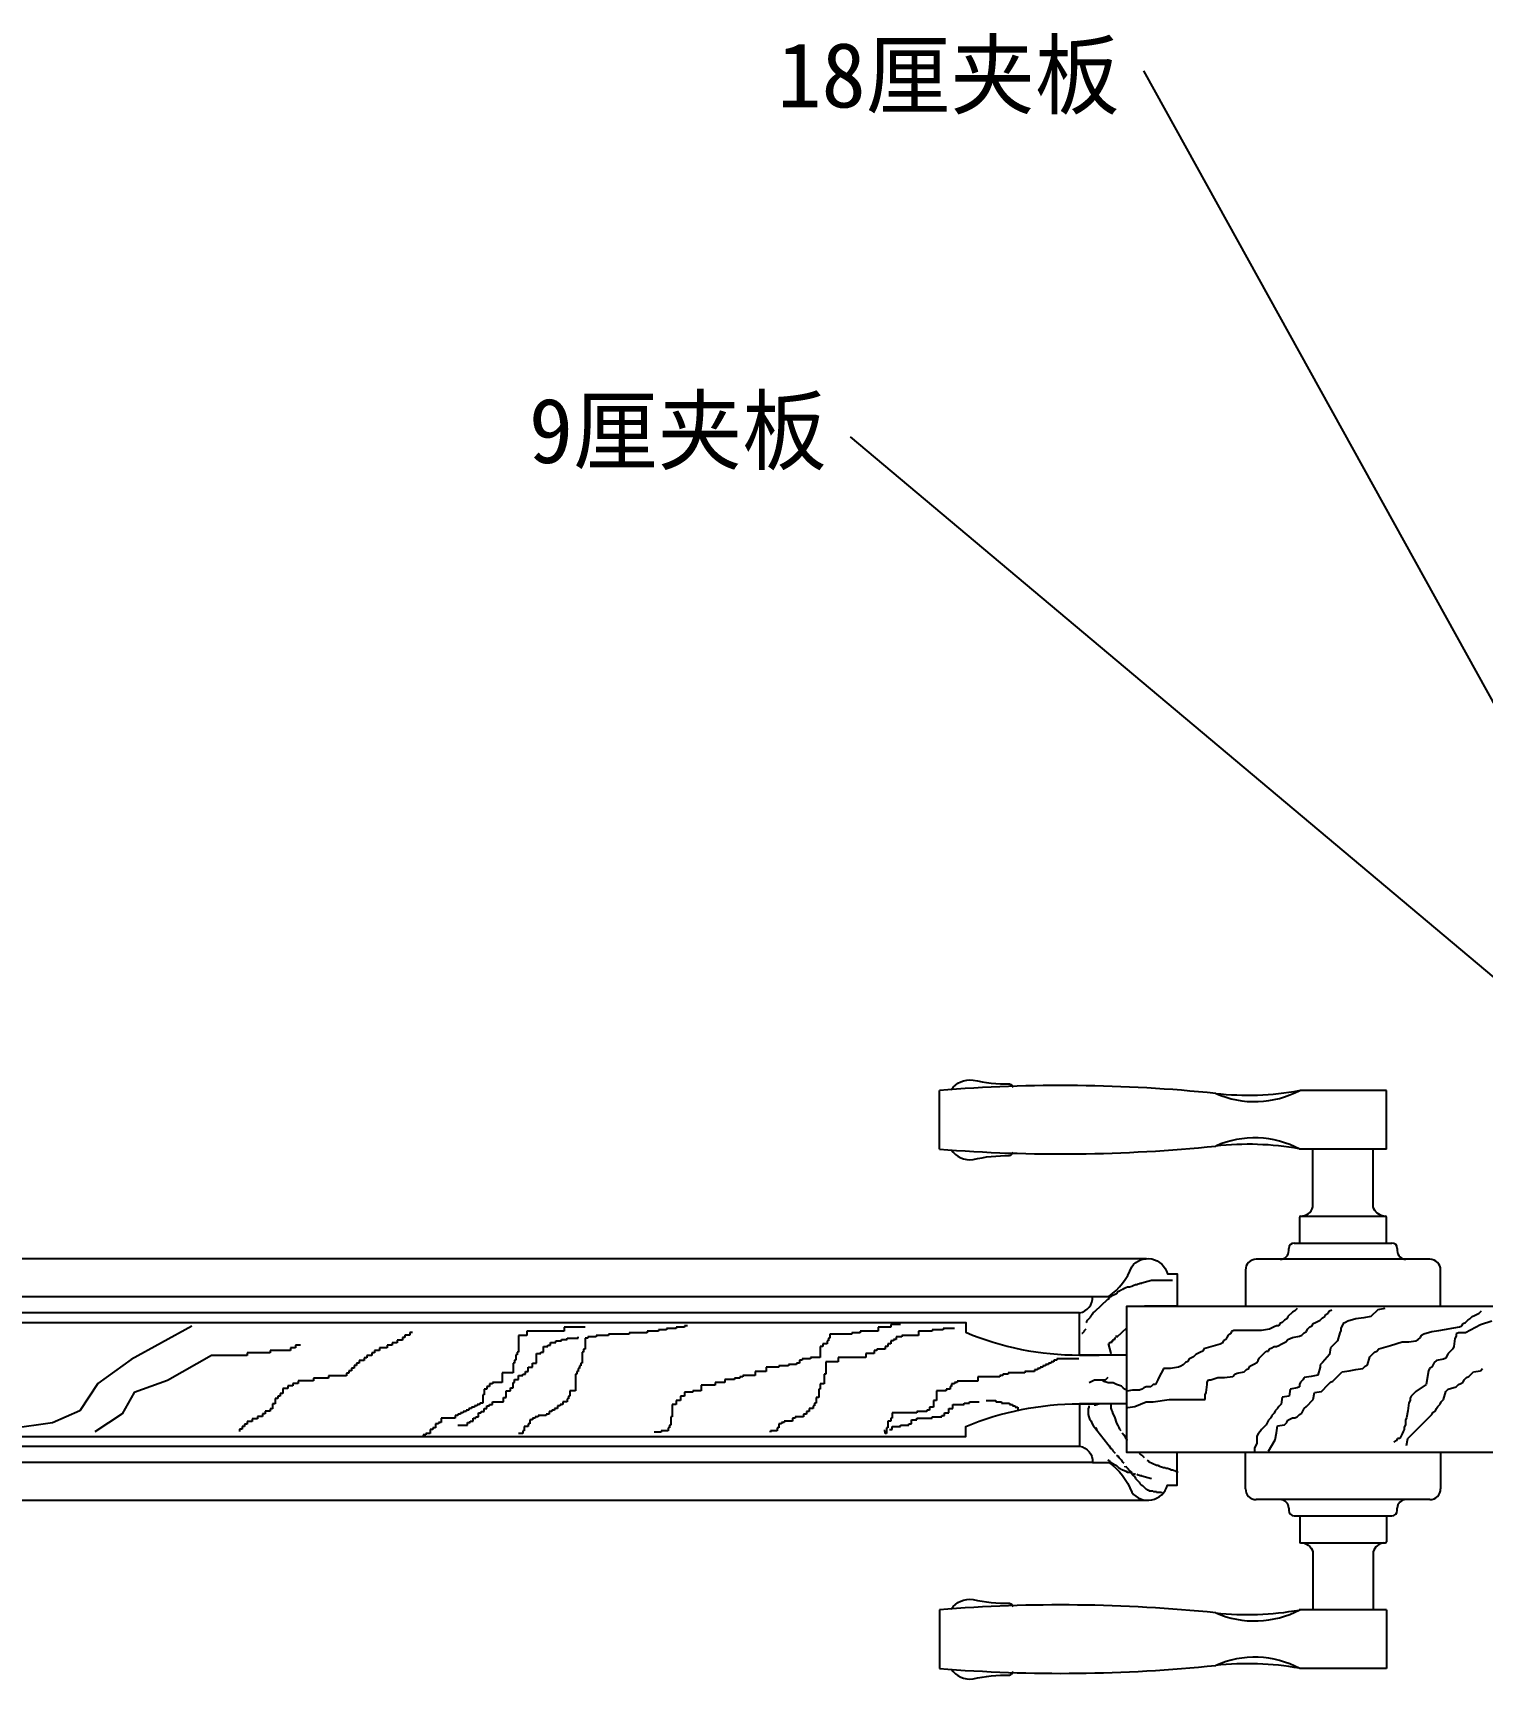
# Model space of a CAD drawing. Header units: metres. Extents: x 139 to 5307, y 329 to 6874.
# Drawn here: x 2483 to 3819, y 1360 to 2879 of the extents above; entities that cross this region are included whole.
import ezdxf

# ---------------------------------------------------------------- set-up
doc = ezdxf.new("R2010")
doc.units = ezdxf.units.M
for name, color, linetype in [('3', 3, 'Continuous'), ('4', 4, 'Continuous'), ('7', 7, 'Continuous'), ('BH', 3, 'Continuous'), ('TEXT', 3, 'Continuous')]:
    doc.layers.add(name, color=color, linetype=linetype)
doc.dimstyles.get("Standard").update_dxf_attribs({"dimtxt": 2.5, "dimasz": 2.5, "dimexe": 1.25, "dimexo": 0.625, "dimtad": 1, "dimcen": 2.5, "dimazin": 3, "dimtfac": 1, "dimtmove": 0, "dimatfit": 3})

msp = doc.modelspace()

# ---------------------------------------------------------------- linework, layer by layer
at = {"layer": '3'}
for p, q in [((3318.74, 1848.86), (3318.74, 1903.07)), ((3652.02, 1787.11), (3730.02, 1787.11)), ((3749.02, 1747.22), (3633.02, 1747.22)), ((3482.09, 1715.77), (3483.43, 1717.11)), ((3483.43, 1717.11), (3484.1, 1717.78)), ((3484.1, 1717.78), (3485.44, 1718.45)), ((3485.44, 1718.45), (3486.11, 1719.12)), ((3486.11, 1719.12), (3486.78, 1719.12)), ((3486.78, 1719.12), (3487.45, 1719.79)), ((3487.45, 1719.79), (3488.12, 1719.79)), ((3488.12, 1719.79), (3488.79, 1720.45)), ((3488.79, 1720.45), (3489.46, 1720.45)), ((3489.46, 1720.45), (3490.8, 1721.12)), ((3490.8, 1721.12), (3492.14, 1721.79)), ((3492.14, 1721.79), (3494.15, 1721.79)), ((3494.15, 1721.79), (3496.16, 1722.46)), ((3496.16, 1722.46), (3497.5, 1723.13)), ((3497.5, 1723.13), (3499.51, 1723.8)), ((3499.51, 1723.8), (3500.85, 1723.8)), ((3500.85, 1723.8), (3502.19, 1724.47)), ((3502.19, 1724.47), (3514.24, 1727.82)), ((3503.53, 1725.14), (3505.53, 1725.14)), ((3514.24, 1727.82), (3533.66, 1727.82)), ((1635.98, 1712.86), (3467.48, 1712.86)), ((3462, 1699.04), (3474.06, 1710.42)), ((3474.06, 1710.42), (3475.4, 1711.09)), ((3475.4, 1711.09), (3476.07, 1712.42)), ((3476.07, 1712.42), (3477.41, 1713.09)), ((3477.41, 1713.09), (3478.07, 1713.76)), ((3478.07, 1713.76), (3480.75, 1715.1)), ((3480.75, 1715.1), (3482.09, 1715.77)), ((3447.98, 1697.87), (1647.98, 1697.87)), ((3453.96, 1689), (3454.63, 1689.67)), ((3454.63, 1689.67), (3455.3, 1691.01)), ((3455.3, 1691.01), (3455.97, 1691.68)), ((3455.97, 1691.68), (3456.64, 1692.35)), ((3456.64, 1692.35), (3457.98, 1693.68)), ((3457.98, 1693.68), (3458.65, 1695.02)), ((3458.65, 1695.02), (3459.32, 1695.69)), ((3459.32, 1695.69), (3459.99, 1697.03)), ((3459.99, 1697.03), (3460.66, 1697.7)), ((3460.66, 1697.7), (3462, 1699.04)), ((3449.95, 1678.91), (3450.62, 1678.91)), ((3450.62, 1678.91), (3451.29, 1679.58)), ((3451.29, 1679.58), (3451.95, 1680.25)), ((3451.95, 1680.25), (3452.62, 1680.92)), ((3452.62, 1681.59), (3453.29, 1682.26)), ((3452.62, 1680.92), (3452.62, 1681.59)), ((3453.29, 1682.26), (3453.96, 1682.93)), ((3476.07, 1669.54), (3476.07, 1670.88)), ((3476.07, 1670.88), (3478.07, 1670.88)), ((3478.07, 1670.88), (3478.07, 1672.22)), ((3478.07, 1672.22), (3479.41, 1672.22)), ((3479.41, 1672.22), (3479.41, 1673.56)), ((3479.41, 1673.56), (3480.75, 1673.56)), ((3480.75, 1673.56), (3480.75, 1674.9)), ((3491.56, 1683.91), (3482.09, 1674.9)), ((3482.09, 1674.9), (3482.09, 1676.9)), ((3477.16, 1660.22), (3474.73, 1669.54)), ((3474.73, 1669.54), (3476.07, 1669.54)), ((3476.73, 1660.22), (3477.59, 1660.22)), ((3456.9, 1633.56), (3461.9, 1636.05)), ((3461.9, 1636.05), (3471.9, 1636.05)), ((3474.24, 1633.22), (3469.53, 1634.79)), ((3471.9, 1636.05), (3474.4, 1638.55)), ((3478.95, 1633.22), (3474.24, 1633.22)), ((3482.08, 1631.65), (3478.95, 1633.22)), ((3486.79, 1630.08), (3482.08, 1631.65)), ((3488.36, 1628.52), (3486.79, 1630.08)), ((3489.92, 1626.95), (3488.36, 1628.52)), ((3491.49, 1626.95), (3489.92, 1626.95)), ((3456.64, 1610.65), (3455.97, 1609.31)), ((3456.64, 1611.99), (3456.64, 1610.65)), ((3464.7, 1612.99), (3462.12, 1612.99)), ((3462.12, 1612.99), (3462.12, 1612.13)), ((3466.42, 1613.85), (3464.7, 1613.85)), ((3464.7, 1613.85), (3464.7, 1612.99)), ((3476.74, 1613.32), (3476.74, 1609.98)), ((3476.74, 1609.98), (3477.41, 1607.97)), ((3455.97, 1609.31), (3455.97, 1603.95)), ((3455.97, 1603.95), (3456.64, 1601.95)), ((3456.64, 1601.95), (3457.31, 1599.94)), ((3457.31, 1599.94), (3458.65, 1597.93)), ((3458.65, 1597.93), (3459.32, 1595.92)), ((3459.32, 1595.92), (3460.66, 1593.92)), ((3477.41, 1607.97), (3478.07, 1606.63)), ((3478.07, 1606.63), (3478.74, 1604.62)), ((3478.74, 1604.62), (3480.08, 1601.95)), ((3480.08, 1601.95), (3480.75, 1599.94)), ((3480.75, 1599.94), (3481.42, 1597.93)), ((3481.42, 1597.93), (3482.09, 1595.92)), ((3482.09, 1595.92), (3483.43, 1593.92)), ((3460.66, 1593.92), (3474.06, 1576.52)), ((3462.67, 1591.91), (3464.01, 1589.9)), ((3483.43, 1593.92), (3484.1, 1591.91)), ((3484.1, 1591.91), (3484.77, 1590.57)), ((3484.77, 1590.57), (3486.11, 1589.23)), ((3487.45, 1587.22), (3488.79, 1585.22)), ((3488.79, 1585.22), (3490.13, 1583.21)), ((3490.13, 1583.21), (3491.47, 1580.53)), ((3491.47, 1580.53), (3491.56, 1580.4)), ((1647.98, 1574.85), (3447.98, 1574.85)), ((3474.06, 1576.52), (3475.4, 1575.18)), ((3475.4, 1575.18), (3476.74, 1572.5)), ((3476.74, 1572.5), (3478.07, 1571.83)), ((3478.07, 1571.83), (3478.74, 1570.49)), ((3478.74, 1570.49), (3479.41, 1569.82)), ((3479.41, 1569.82), (3480.75, 1568.48)), ((3482.09, 1566.48), (3483.43, 1565.81)), ((3483.43, 1565.81), (3484.1, 1564.47)), ((3484.1, 1564.47), (3485.44, 1563.13)), ((3502.86, 1568.48), (3504.19, 1567.15)), ((3504.19, 1567.15), (3506.2, 1565.81)), ((3506.2, 1565.81), (3507.54, 1564.47)), ((3459.98, 1559.86), (1635.98, 1559.86)), ((3474.06, 1562.31), (3475.4, 1561.64)), ((3475.4, 1561.64), (3476.07, 1560.3)), ((3476.07, 1560.3), (3477.41, 1559.63)), ((3477.41, 1559.63), (3478.07, 1558.96)), ((3478.07, 1558.96), (3480.75, 1557.62)), ((3480.75, 1557.62), (3482.09, 1556.95)), ((3482.09, 1556.95), (3483.43, 1555.61)), ((3483.43, 1555.61), (3484.1, 1554.94)), ((3484.1, 1554.94), (3485.44, 1554.27)), ((3485.44, 1563.13), (3486.78, 1561.79)), ((3485.44, 1554.27), (3486.11, 1553.61)), ((3486.11, 1553.61), (3486.78, 1553.61)), ((3486.78, 1561.79), (3487.45, 1560.45)), ((3486.78, 1553.61), (3487.45, 1552.94)), ((3487.45, 1560.45), (3488.79, 1559.11)), ((3487.45, 1552.94), (3488.12, 1552.94)), ((3488.12, 1552.94), (3488.79, 1552.27)), ((3488.79, 1552.27), (3489.46, 1552.27)), ((3489.46, 1552.27), (3490.8, 1551.6)), ((3489.62, 1556.31), (3489.62, 1555.45)), ((3490.8, 1556.44), (3491.47, 1555.1)), ((3490.8, 1551.6), (3492.14, 1550.93)), ((3491.47, 1555.1), (3492.81, 1553.76)), ((3492.14, 1550.93), (3494.15, 1550.93)), ((3492.81, 1553.76), (3493.48, 1553.09)), ((3493.48, 1553.09), (3494.82, 1551.75)), ((3494.15, 1550.93), (3496.16, 1550.26)), ((3494.82, 1551.75), (3495.49, 1551.08)), ((3495.49, 1551.08), (3496.16, 1549.08)), ((3497.5, 1549.59), (3499.51, 1548.92)), ((3510.22, 1561.79), (3511.56, 1561.12)), ((3511.56, 1561.12), (3512.23, 1560.45)), ((3512.23, 1560.45), (3514.91, 1559.11)), ((3514.91, 1559.11), (3516.25, 1558.45)), ((3516.25, 1558.45), (3517.59, 1557.78)), ((3517.59, 1557.78), (3518.93, 1557.11)), ((3518.93, 1557.11), (3520.27, 1557.11)), ((3520.27, 1557.11), (3521.61, 1556.44)), ((3521.61, 1556.44), (3522.28, 1556.44)), ((3522.28, 1556.44), (3522.95, 1555.77)), ((3522.95, 1555.77), (3524.29, 1555.77)), ((3524.29, 1555.77), (3524.96, 1555.1)), ((3524.96, 1555.1), (3526.97, 1555.1)), ((3526.97, 1555.1), (3527.64, 1554.43)), ((3527.64, 1554.43), (3529.65, 1554.43)), ((3529.65, 1554.43), (3530.31, 1553.76)), ((3530.31, 1553.76), (3531.65, 1553.76)), ((3531.65, 1553.76), (3532.32, 1553.09)), ((3532.32, 1553.09), (3534.33, 1553.09)), ((3534.33, 1553.09), (3535, 1552.42)), ((3535, 1552.42), (3535.67, 1552.42)), ((3535.67, 1552.42), (3536.34, 1551.75)), ((3536.34, 1551.75), (3537.01, 1551.75)), ((3537.01, 1551.75), (3537.68, 1551.08)), ((3537.68, 1551.08), (3539.02, 1551.08)), ((3496.16, 1549.08), (3497.5, 1547.74)), ((3497.5, 1547.74), (3498.84, 1546.4)), ((3498.84, 1546.4), (3499.51, 1545.06)), ((3499.51, 1545.06), (3500.85, 1543.72)), ((3500.85, 1548.92), (3502.19, 1548.25)), ((3500.85, 1543.72), (3501.52, 1543.05)), ((3501.52, 1543.05), (3502.19, 1542.38)), ((3502.19, 1548.25), (3514.24, 1544.91)), ((3502.19, 1542.38), (3502.86, 1541.71)), ((3502.86, 1541.71), (3503.53, 1540.38)), ((3503.53, 1547.58), (3505.53, 1547.58)), ((3503.53, 1540.38), (3504.86, 1539.04)), ((3504.86, 1539.04), (3506.2, 1538.37)), ((3506.2, 1538.37), (3507.54, 1537.03)), ((3507.54, 1537.03), (3508.21, 1536.36)), ((3508.21, 1536.36), (3509.55, 1535.02)), ((3509.55, 1535.02), (3510.22, 1535.02)), ((3510.22, 1535.02), (3510.22, 1534.35)), ((3510.22, 1534.35), (3511.56, 1534.35)), ((3511.56, 1534.35), (3512.23, 1533.68)), ((3512.23, 1533.68), (3515.58, 1533.68)), ((3515.58, 1533.68), (3516.25, 1533.01)), ((3516.25, 1533.01), (3518.93, 1533.01)), ((3518.93, 1533.01), (3518.93, 1532.34)), ((3518.93, 1532.34), (3523.62, 1532.34)), ((3523.62, 1532.34), (3524.29, 1531.68)), ((3749.02, 1525.5), (3633.02, 1525.5)), ((3652.02, 1485.61), (3730.02, 1485.61)), ((3318.74, 1423.86), (3318.74, 1369.65))]:
    msp.add_line(p, q, dxfattribs=at)
for points in [[(3329.64, 1903.61, -0.29), (3349.73, 1912.61, 0.06), (3383.45, 1909.07, -0.21), (3386.85, 1905.96)], [(3329.64, 1848.32, 0.29), (3349.73, 1839.32, -0.06), (3383.45, 1842.86, 0.21), (3386.85, 1845.97)], [(3329.64, 1424.4, -0.29), (3349.73, 1433.4, 0.06), (3383.45, 1429.86, -0.21), (3386.85, 1426.75)], [(3329.64, 1369.11, 0.29), (3349.73, 1360.11, -0.06), (3383.45, 1363.65, 0.21), (3386.85, 1366.76)]]:
    msp.add_lwpolyline(points, format="xyb", dxfattribs=at)
for centre, radius, start, end in [((3609.4, 1981.21), 88.53, 246.18, 298.04), ((3609.4, 1770.72), 88.53, 61.96, 113.82), ((3473.89, 5098.46), 3254.18, 273.11, 273.12), ((3609.4, 1502), 88.53, 246.18, 298.04), ((3473.89, -1825.74), 3254.18, 86.88, 86.89), ((3609.4, 1291.51), 88.53, 61.96, 113.82)]:
    msp.add_arc(centre, radius, start, end, dxfattribs=at)
at = {"layer": '4'}
for points in [[(3491.56, 1658.86), (3465.98, 1658.86), (3465.98, 1658.86), (3447.98, 1658.86), (3465.98, 1658.86), (3447.98, 1658.86), (3447.98, 1697.87, 0.39), (3459.98, 1712.86), (3474.98, 1712.86, 0.15), (3496.12, 1740.4, -0.63), (3528.98, 1733.86), (3537.98, 1733.86), (3537.98, 1703.86), (3507.98, 1703.86)], [(3491.56, 1613.86), (3465.98, 1613.86), (3465.98, 1613.86), (3447.98, 1613.86), (3465.98, 1613.86), (3447.98, 1613.86), (3447.98, 1574.85, -0.39), (3459.98, 1559.86), (3474.98, 1559.86, -0.15), (3496.12, 1532.32, 0.63), (3528.98, 1538.86), (3537.98, 1538.86), (3537.98, 1568.86), (3507.98, 1568.86)]]:
    msp.add_lwpolyline(points, format="xyb", dxfattribs=at)
msp.add_lwpolyline([(3881.56, 1568.86), (3491.56, 1568.86), (3491.56, 1703.86), (3881.56, 1703.86)], close=True, dxfattribs=at)
at = {"layer": '7'}
for p, q in [((3318.74, 1848.86), (3318.74, 1903.07)), ((3731.02, 1903.07), (3651.02, 1903.07)), ((3731.02, 1848.86), (3731.02, 1903.07)), ((3731.02, 1848.86), (3651.02, 1848.86)), ((3651.02, 1762.22), (3651.02, 1786.11)), ((3731.02, 1762.22), (3731.02, 1786.11)), ((1586.27, 1747.94), (3509.68, 1747.94)), ((3633.02, 1747.22), (3611.02, 1747.22)), ((3641.02, 1755.22), (3641.02, 1757.22)), ((3741.02, 1757.22), (3741.02, 1755.22)), ((3771.02, 1747.22), (3749.02, 1747.22)), ((3601.02, 1737.22), (3601.02, 1703.86)), ((3781.02, 1703.86), (3781.02, 1737.22)), ((3648.72, 1701.72), (3646.6, 1699.6)), ((3678.47, 1699.6), (3680.59, 1700.66)), ((3601.02, 1535.5), (3601.02, 1568.86)), ((3781.02, 1568.86), (3781.02, 1535.5)), ((3509.68, 1524.79), (1586.27, 1524.79)), ((3633.02, 1525.5), (3611.02, 1525.5)), ((3771.02, 1525.5), (3749.02, 1525.5)), ((3641.02, 1517.5), (3641.02, 1515.5)), ((3651.02, 1510.5), (3651.02, 1486.61)), ((3731.02, 1510.5), (3731.02, 1486.61)), ((3741.02, 1515.5), (3741.02, 1517.5)), ((3318.74, 1423.86), (3318.74, 1369.65)), ((3731.02, 1423.86), (3651.02, 1423.86)), ((3731.02, 1423.86), (3731.02, 1369.65)), ((3731.02, 1369.65), (3651.02, 1369.65))]:
    msp.add_line(p, q, dxfattribs=at)
for points in [[(3651.71, 1787.06, 0.35), (3663.16, 1795.5), (3663.16, 1848.88)], [(3728.79, 1787.11, -0.31), (3718.87, 1795.5), (3718.87, 1848.88)], [(1647.98, 1658.86, 0.1), (1752.98, 1679.86), (1752.98, 1688.86), (3342.98, 1688.86), (3342.98, 1679.86, 0.1), (3447.98, 1658.86)], [(1647.98, 1613.86, -0.1), (1752.98, 1592.86), (1752.98, 1583.86), (3342.98, 1583.86), (3342.98, 1592.86, -0.1), (3447.98, 1613.86)], [(3651.71, 1485.66, -0.35), (3663.16, 1477.22), (3663.16, 1423.84)], [(3728.79, 1485.61, 0.31), (3718.87, 1477.22), (3718.87, 1423.84)]]:
    msp.add_lwpolyline(points, format="xyb", dxfattribs=at)
for centre, radius, start, end in [((3430.7, 504.68), 1402.85, 84.15, 94.58), ((3603.04, 2168.34), 269.73, 263.74, 280.16), ((3603.04, 1583.59), 269.73, 79.84, 96.26), ((3430.7, 3247.25), 1402.85, 265.42, 275.85), ((3652.02, 1786.11), 1, 90, 180), ((3730.02, 1786.11), 1, 0, 90), ((3646.02, 1757.22), 5, 90, 180), ((3736.02, 1757.22), 5, 0, 90), ((3611.02, 1737.22), 10, 90, 180), ((3633.02, 1755.22), 8, 270, 0), ((3749.02, 1755.22), 8, 180, 270), ((3771.02, 1737.22), 10, 0, 90), ((3611.02, 1535.5), 10, 180, 270), ((3771.02, 1535.5), 10, 270, 0), ((3633.02, 1517.5), 8, 360, 90), ((3749.02, 1517.5), 8, 90, 180), ((3646.02, 1515.5), 5, 180, 270), ((3736.02, 1515.5), 5, 270, 0), ((3652.02, 1486.61), 1, 180, 270), ((3730.02, 1486.61), 1, 270, 360), ((3430.7, 25.47), 1402.85, 84.15, 94.58), ((3603.04, 1689.13), 269.73, 263.74, 280.16), ((3430.7, 2768.04), 1402.85, 265.42, 275.85), ((3603.04, 1104.38), 269.73, 79.84, 96.26)]:
    msp.add_arc(centre, radius, start, end, dxfattribs=at)
at = {"layer": 'BH'}
for p, q in [((3646.02, 1762.22), (3736.02, 1762.22)), ((3729.47, 1701.72), (3723.09, 1700.66)), ((3086.3, 1685.88), (3083.75, 1685.88)), ((3083.75, 1685.88), (3083.75, 1684.6)), ((3282.76, 1687.15), (3273.83, 1687.15)), ((3273.83, 1687.15), (3273.83, 1684.6)), ((3632.78, 1687.93), (3631.72, 1685.81)), ((3634.91, 1688.99), (3632.78, 1687.93)), ((3637.03, 1691.11), (3634.91, 1688.99)), ((3639.16, 1692.17), (3637.03, 1691.11)), ((3640.22, 1694.3), (3639.16, 1692.17)), ((3644.47, 1698.54), (3640.22, 1694.3)), ((3646.6, 1699.6), (3644.47, 1698.54)), ((3662.53, 1685.81), (3663.59, 1687.93)), ((3663.59, 1687.93), (3665.72, 1688.99)), ((3665.72, 1688.99), (3669.97, 1691.11)), ((3669.97, 1691.11), (3672.09, 1693.23)), ((3672.09, 1693.23), (3674.22, 1694.3)), ((3674.22, 1694.3), (3675.28, 1696.42)), ((3675.28, 1696.42), (3677.41, 1697.48)), ((3677.41, 1697.48), (3678.47, 1699.6)), ((3691.22, 1687.93), (3690.16, 1685.81)), ((3693.34, 1688.99), (3691.22, 1687.93)), ((3695.47, 1690.05), (3693.34, 1688.99)), ((3702.9, 1692.17), (3695.47, 1690.05)), ((3710.34, 1693.23), (3702.9, 1692.17)), ((3716.72, 1694.3), (3710.34, 1693.23)), ((3723.09, 1700.66), (3716.72, 1694.3)), ((3800.65, 1685.81), (3801.71, 1687.93)), ((3801.71, 1687.93), (3803.84, 1688.99)), ((3803.84, 1688.99), (3805.96, 1691.11)), ((3817.65, 1686.87), (3803.84, 1679.44)), ((3805.96, 1691.11), (3808.09, 1692.17)), ((3808.09, 1692.17), (3810.21, 1694.3)), ((3810.21, 1694.3), (3812.33, 1695.36)), ((3812.33, 1695.36), (3816.58, 1697.48)), ((3816.58, 1697.48), (3818.71, 1699.6)), ((3828.27, 1690.05), (3817.65, 1686.87)), ((2823.42, 1672.55), (2818.73, 1672.55)), ((2818.73, 1672.55), (2818.73, 1670.21)), ((2825.77, 1674.9), (2823.42, 1674.9)), ((2823.42, 1674.9), (2823.42, 1672.55)), ((2830.46, 1677.24), (2825.77, 1677.24)), ((2825.77, 1677.24), (2825.77, 1674.9)), ((2832.81, 1679.58), (2830.46, 1679.58)), ((2830.46, 1679.58), (2830.46, 1677.24)), ((2930.67, 1676.95), (2930.67, 1661.66)), ((2938.32, 1676.95), (2930.67, 1676.95)), ((2972.77, 1680.78), (2938.32, 1680.78)), ((2938.32, 1680.78), (2938.32, 1676.95)), ((2965.11, 1670.58), (2965.11, 1671.86)), ((2965.11, 1671.86), (2970.21, 1671.86)), ((2970.21, 1671.86), (2970.21, 1673.13)), ((2970.21, 1673.13), (2975.32, 1673.13)), ((2991.9, 1684.6), (2972.77, 1684.6)), ((2972.77, 1684.6), (2972.77, 1680.78)), ((2975.32, 1673.13), (2975.32, 1674.41)), ((2975.32, 1674.41), (2985.52, 1674.41)), ((2985.52, 1674.41), (2985.52, 1675.68)), ((2994.45, 1674.41), (2991.9, 1674.41)), ((2991.9, 1674.41), (2991.9, 1664.21)), ((3002.11, 1675.68), (2994.45, 1675.68)), ((2994.45, 1675.68), (2994.45, 1674.41)), ((3013.59, 1676.95), (3002.11, 1676.95)), ((3002.11, 1676.95), (3002.11, 1675.68)), ((3032.72, 1678.23), (3013.59, 1678.23)), ((3013.59, 1678.23), (3013.59, 1676.95)), ((3049.31, 1679.5), (3032.72, 1679.5)), ((3032.72, 1679.5), (3032.72, 1678.23)), ((3059.51, 1680.78), (3049.31, 1680.78)), ((3049.31, 1680.78), (3049.31, 1679.5)), ((3067.17, 1682.05), (3059.51, 1682.05)), ((3059.51, 1682.05), (3059.51, 1680.78)), ((3076.1, 1683.33), (3067.17, 1683.33)), ((3067.17, 1683.33), (3067.17, 1682.05)), ((3083.75, 1684.6), (3076.1, 1684.6)), ((3076.1, 1684.6), (3076.1, 1683.33)), ((3216.42, 1671.86), (3215.15, 1671.86)), ((3215.15, 1671.86), (3215.15, 1669.31)), ((3217.7, 1674.41), (3216.42, 1674.41)), ((3216.42, 1674.41), (3216.42, 1671.86)), ((3238.11, 1678.23), (3217.7, 1678.23)), ((3217.7, 1678.23), (3217.7, 1674.41)), ((3245.77, 1679.5), (3238.11, 1679.5)), ((3238.11, 1679.5), (3238.11, 1678.23)), ((3262.35, 1680.78), (3245.77, 1680.78)), ((3245.77, 1680.78), (3245.77, 1679.5)), ((3273.83, 1684.6), (3262.35, 1684.6)), ((3262.35, 1684.6), (3262.35, 1680.78)), ((3276.38, 1671.86), (3273.83, 1671.86)), ((3273.83, 1671.86), (3273.83, 1669.31)), ((3278.93, 1673.13), (3276.38, 1673.13)), ((3276.38, 1673.13), (3276.38, 1671.86)), ((3284.04, 1675.68), (3278.93, 1675.68)), ((3278.93, 1675.68), (3278.93, 1673.13)), ((3299.35, 1676.95), (3284.04, 1676.95)), ((3284.04, 1676.95), (3284.04, 1675.68)), ((3312.1, 1680.78), (3299.35, 1680.78)), ((3299.35, 1680.78), (3299.35, 1676.95)), ((3322.31, 1682.05), (3312.1, 1682.05)), ((3312.1, 1682.05), (3312.1, 1680.78)), ((3332.51, 1683.33), (3322.31, 1683.33)), ((3322.31, 1683.33), (3322.31, 1682.05)), ((3580.73, 1672.01), (3579.66, 1669.89)), ((3582.85, 1673.07), (3580.73, 1672.01)), ((3583.91, 1675.19), (3582.85, 1673.07)), ((3584.97, 1677.32), (3583.91, 1675.19)), ((3587.1, 1678.38), (3584.97, 1677.32)), ((3588.16, 1680.5), (3587.1, 1678.38)), ((3590.29, 1681.56), (3588.16, 1680.5)), ((3615.79, 1681.56), (3590.29, 1681.56)), ((3623.22, 1682.62), (3615.79, 1681.56)), ((3627.47, 1684.74), (3623.22, 1682.62)), ((3629.6, 1685.81), (3627.47, 1684.74)), ((3631.72, 1685.81), (3629.6, 1685.81)), ((3633.85, 1668.82), (3638.1, 1670.95)), ((3638.1, 1670.95), (3640.22, 1673.07)), ((3640.22, 1673.07), (3642.35, 1674.13)), ((3642.35, 1674.13), (3644.47, 1675.19)), ((3644.47, 1675.19), (3650.85, 1676.25)), ((3650.85, 1676.25), (3652.97, 1677.32)), ((3652.97, 1677.32), (3655.1, 1679.44)), ((3655.1, 1679.44), (3657.22, 1680.5)), ((3657.22, 1680.5), (3658.28, 1682.62)), ((3658.28, 1682.62), (3660.41, 1684.74)), ((3660.41, 1684.74), (3662.53, 1685.81)), ((3685.91, 1672.01), (3679.53, 1665.64)), ((3688.03, 1679.44), (3685.91, 1672.01)), ((3689.09, 1681.56), (3688.03, 1679.44)), ((3690.16, 1685.81), (3689.09, 1683.68)), ((3689.09, 1683.68), (3689.09, 1681.56)), ((3734.78, 1667.76), (3745.4, 1670.95)), ((3745.4, 1670.95), (3751.78, 1670.95)), ((3751.78, 1670.95), (3758.15, 1672.01)), ((3758.15, 1672.01), (3760.28, 1673.07)), ((3760.28, 1673.07), (3762.4, 1675.19)), ((3762.4, 1675.19), (3763.46, 1677.32)), ((3763.46, 1677.32), (3765.59, 1678.38)), ((3765.59, 1678.38), (3773.03, 1680.5)), ((3773.03, 1680.5), (3779.4, 1681.56)), ((3779.4, 1681.56), (3798.52, 1684.74)), ((3794.27, 1674.13), (3793.21, 1666.7)), ((3795.34, 1676.25), (3794.27, 1674.13)), ((3797.46, 1679.44), (3795.34, 1678.38)), ((3795.34, 1678.38), (3795.34, 1676.25)), ((3803.84, 1679.44), (3797.46, 1679.44)), ((3798.52, 1684.74), (3800.65, 1685.81)), ((2680.32, 1658.49), (2647.47, 1658.49)), ((2701.43, 1660.84), (2680.32, 1660.84)), ((2680.32, 1660.84), (2680.32, 1658.49)), ((2720.2, 1663.18), (2701.43, 1663.18)), ((2701.43, 1663.18), (2701.43, 1660.84)), ((2724.89, 1665.52), (2720.2, 1665.52)), ((2720.2, 1665.52), (2720.2, 1663.18)), ((2729.58, 1667.87), (2724.89, 1667.87)), ((2724.89, 1667.87), (2724.89, 1665.52)), ((2790.58, 1656.15), (2788.23, 1656.15)), ((2788.23, 1656.15), (2788.23, 1653.81)), ((2795.27, 1658.49), (2790.58, 1658.49)), ((2790.58, 1658.49), (2790.58, 1656.15)), ((2797.62, 1660.84), (2795.27, 1660.84)), ((2795.27, 1660.84), (2795.27, 1658.49)), ((2802.31, 1663.18), (2797.62, 1663.18)), ((2797.62, 1663.18), (2797.62, 1660.84)), ((2809.35, 1665.52), (2802.31, 1665.52)), ((2802.31, 1665.52), (2802.31, 1663.18)), ((2814.04, 1667.87), (2809.35, 1667.87)), ((2809.35, 1667.87), (2809.35, 1665.52)), ((2818.73, 1670.21), (2814.04, 1670.21)), ((2814.04, 1670.21), (2814.04, 1667.87)), ((2929.39, 1659.11), (2928.12, 1659.11)), ((2928.12, 1659.11), (2928.12, 1654.02)), ((2930.67, 1661.66), (2929.39, 1661.66)), ((2929.39, 1661.66), (2929.39, 1659.11)), ((2947.25, 1651.47), (2947.25, 1660.39)), ((2947.25, 1660.39), (2951.08, 1660.39)), ((2951.08, 1660.39), (2951.08, 1661.66)), ((2951.08, 1661.66), (2953.63, 1661.66)), ((2953.63, 1661.66), (2953.63, 1666.76)), ((2953.63, 1666.76), (2957.46, 1666.76)), ((2957.46, 1666.76), (2957.46, 1668.03)), ((2957.46, 1668.03), (2960.01, 1668.03)), ((2960.01, 1668.03), (2960.01, 1670.58)), ((2960.01, 1670.58), (2965.11, 1670.58)), ((2990.63, 1661.66), (2989.35, 1661.66)), ((2989.35, 1661.66), (2989.35, 1651.47)), ((2991.9, 1664.21), (2990.63, 1664.21)), ((2990.63, 1664.21), (2990.63, 1661.66)), ((3208.77, 1656.57), (3199.84, 1656.57)), ((3199.84, 1656.57), (3199.84, 1655.29)), ((3211.32, 1666.76), (3208.77, 1666.76)), ((3208.77, 1666.76), (3208.77, 1656.57)), ((3215.15, 1669.31), (3211.32, 1669.31)), ((3211.32, 1669.31), (3211.32, 1666.76)), ((3250.87, 1656.57), (3225.35, 1656.57)), ((3225.35, 1656.57), (3225.35, 1652.74)), ((3258.52, 1660.39), (3250.87, 1660.39)), ((3250.87, 1660.39), (3250.87, 1656.57)), ((3261.07, 1662.94), (3258.52, 1662.94)), ((3258.52, 1662.94), (3258.52, 1660.39)), ((3268.73, 1664.21), (3261.07, 1664.21)), ((3261.07, 1664.21), (3261.07, 1662.94)), ((3271.28, 1666.76), (3268.73, 1666.76)), ((3268.73, 1666.76), (3268.73, 1664.21)), ((3273.83, 1669.31), (3271.28, 1669.31)), ((3271.28, 1669.31), (3271.28, 1666.76)), ((3553.1, 1657.15), (3548.85, 1655.03)), ((3555.23, 1659.27), (3553.1, 1657.15)), ((3559.48, 1661.4), (3555.23, 1659.27)), ((3561.6, 1662.46), (3559.48, 1661.4)), ((3562.66, 1664.58), (3561.6, 1662.46)), ((3577.54, 1668.82), (3562.66, 1664.58)), ((3579.66, 1669.89), (3577.54, 1668.82)), ((3612.6, 1653.97), (3613.66, 1656.09)), ((3613.66, 1656.09), (3615.79, 1658.21)), ((3615.79, 1658.21), (3620.04, 1662.46)), ((3620.04, 1662.46), (3622.16, 1662.46)), ((3622.16, 1662.46), (3623.22, 1664.58)), ((3623.22, 1664.58), (3625.35, 1665.64)), ((3625.35, 1665.64), (3627.47, 1666.7)), ((3627.47, 1666.7), (3629.6, 1666.7)), ((3629.6, 1666.7), (3631.72, 1667.76)), ((3631.72, 1667.76), (3633.85, 1668.82)), ((3678.47, 1659.27), (3672.09, 1651.84)), ((3679.53, 1665.64), (3678.47, 1659.27)), ((3713.53, 1649.72), (3715.65, 1657.15)), ((3715.65, 1657.15), (3717.78, 1659.27)), ((3717.78, 1659.27), (3719.9, 1661.4)), ((3719.9, 1661.4), (3722.03, 1662.46)), ((3722.03, 1662.46), (3724.15, 1664.58)), ((3724.15, 1664.58), (3734.78, 1667.76)), ((3785.77, 1656.09), (3783.65, 1655.03)), ((3786.84, 1658.21), (3785.77, 1656.09)), ((3787.9, 1660.33), (3786.84, 1658.21)), ((3790.02, 1662.46), (3787.9, 1660.33)), ((3792.15, 1664.58), (3790.02, 1662.46)), ((3793.21, 1666.7), (3792.15, 1664.58)), ((2774.16, 1642.09), (2771.81, 1642.09)), ((2771.81, 1642.09), (2771.81, 1639.75)), ((2776.5, 1644.43), (2774.16, 1644.43)), ((2774.16, 1644.43), (2774.16, 1642.09)), ((2778.85, 1646.78), (2776.5, 1646.78)), ((2776.5, 1646.78), (2776.5, 1644.43)), ((2781.2, 1649.12), (2778.85, 1649.12)), ((2778.85, 1649.12), (2778.85, 1646.78)), ((2783.54, 1651.46), (2781.2, 1651.46)), ((2781.2, 1651.46), (2781.2, 1649.12)), ((2788.23, 1653.81), (2783.54, 1653.81)), ((2783.54, 1653.81), (2783.54, 1651.46)), ((2925.56, 1642.55), (2915.36, 1642.55)), ((2915.36, 1642.55), (2915.36, 1633.63)), ((2926.84, 1651.47), (2925.56, 1651.47)), ((2925.56, 1651.47), (2925.56, 1642.55)), ((2928.12, 1654.02), (2926.84, 1654.02)), ((2926.84, 1654.02), (2926.84, 1651.47)), ((2934.49, 1640), (2934.49, 1641.27)), ((2934.49, 1641.27), (2937.05, 1641.27)), ((2937.05, 1641.27), (2937.05, 1643.82)), ((2937.05, 1643.82), (2939.6, 1643.82)), ((2939.6, 1643.82), (2939.6, 1647.65)), ((2939.6, 1647.65), (2943.42, 1647.65)), ((2943.42, 1647.65), (2943.42, 1651.47)), ((2943.42, 1651.47), (2947.25, 1651.47)), ((2984.25, 1641.27), (2982.97, 1641.27)), ((2982.97, 1641.27), (2982.97, 1625.98)), ((2985.52, 1643.82), (2984.25, 1643.82)), ((2984.25, 1643.82), (2984.25, 1641.27)), ((2986.8, 1646.37), (2985.52, 1646.37)), ((2985.52, 1646.37), (2985.52, 1643.82)), ((2988.07, 1648.92), (2986.8, 1648.92)), ((2986.8, 1648.92), (2986.8, 1646.37)), ((2989.35, 1651.47), (2988.07, 1651.47)), ((2988.07, 1651.47), (2988.07, 1648.92)), ((3159.02, 1643.82), (3148.81, 1643.82)), ((3148.81, 1643.82), (3148.81, 1640)), ((3170.5, 1647.65), (3159.02, 1647.65)), ((3159.02, 1647.65), (3159.02, 1643.82)), ((3179.43, 1648.92), (3170.5, 1648.92)), ((3170.5, 1648.92), (3170.5, 1647.65)), ((3187.08, 1650.19), (3179.43, 1650.19)), ((3179.43, 1650.19), (3179.43, 1648.92)), ((3189.64, 1651.47), (3187.08, 1651.47)), ((3187.08, 1651.47), (3187.08, 1650.19)), ((3192.19, 1654.02), (3189.64, 1654.02)), ((3189.64, 1654.02), (3189.64, 1651.47)), ((3199.84, 1655.29), (3192.19, 1655.29)), ((3192.19, 1655.29), (3192.19, 1654.02)), ((3213.87, 1641.27), (3212.6, 1641.27)), ((3212.6, 1641.27), (3212.6, 1632.35)), ((3225.35, 1652.74), (3213.87, 1652.74)), ((3213.87, 1652.74), (3213.87, 1641.27)), ((3382.27, 1641.27), (3377.16, 1641.27)), ((3377.16, 1641.27), (3377.16, 1640)), ((3397.58, 1642.55), (3382.27, 1642.55)), ((3382.27, 1642.55), (3382.27, 1641.27)), ((3406.51, 1643.82), (3397.58, 1643.82)), ((3397.58, 1643.82), (3397.58, 1642.55)), ((3406.51, 1645.1), (3406.51, 1643.82)), ((3409.06, 1645.1), (3406.51, 1645.1)), ((3411.61, 1646.37), (3409.06, 1646.37)), ((3409.06, 1646.37), (3409.06, 1645.1)), ((3414.16, 1647.65), (3411.61, 1647.65)), ((3411.61, 1647.65), (3411.61, 1646.37)), ((3416.71, 1648.92), (3414.16, 1648.92)), ((3414.16, 1648.92), (3414.16, 1647.65)), ((3419.26, 1650.19), (3416.71, 1650.19)), ((3416.71, 1650.19), (3416.71, 1648.92)), ((3421.81, 1651.47), (3419.26, 1651.47)), ((3419.26, 1651.47), (3419.26, 1650.19)), ((3424.36, 1652.74), (3421.81, 1652.74)), ((3421.81, 1652.74), (3421.81, 1651.47)), ((3426.92, 1654.02), (3424.36, 1654.02)), ((3424.36, 1654.02), (3424.36, 1652.74)), ((3447.33, 1655.29), (3426.92, 1655.29)), ((3426.92, 1655.29), (3426.92, 1654.02)), ((3523.35, 1642.29), (3521.23, 1638.05)), ((3524.42, 1644.42), (3523.35, 1642.29)), ((3525.48, 1646.54), (3524.42, 1644.42)), ((3531.85, 1646.54), (3525.48, 1646.54)), ((3539.29, 1647.6), (3531.85, 1646.54)), ((3541.42, 1648.66), (3539.29, 1647.6)), ((3543.54, 1649.72), (3541.42, 1648.66)), ((3545.67, 1651.84), (3543.54, 1649.72)), ((3547.79, 1652.91), (3545.67, 1651.84)), ((3548.85, 1655.03), (3547.79, 1652.91)), ((3589.22, 1639.11), (3591.35, 1641.23)), ((3591.35, 1641.23), (3593.47, 1642.29)), ((3593.47, 1642.29), (3599.85, 1643.35)), ((3599.85, 1643.35), (3601.97, 1645.48)), ((3601.97, 1645.48), (3604.1, 1646.54)), ((3604.1, 1646.54), (3605.16, 1648.66)), ((3605.16, 1648.66), (3609.41, 1650.78)), ((3609.41, 1650.78), (3611.54, 1651.84)), ((3611.54, 1651.84), (3612.6, 1653.97)), ((3669.97, 1647.6), (3667.84, 1640.17)), ((3672.09, 1651.84), (3669.97, 1649.72)), ((3669.97, 1649.72), (3669.97, 1647.6)), ((3683.78, 1636.99), (3690.16, 1643.35)), ((3690.16, 1643.35), (3696.53, 1644.42)), ((3696.53, 1644.42), (3702.9, 1645.48)), ((3702.9, 1645.48), (3709.28, 1646.54)), ((3709.28, 1646.54), (3711.4, 1648.66)), ((3711.4, 1648.66), (3713.53, 1649.72)), ((3769.84, 1644.42), (3767.71, 1631.68)), ((3770.9, 1646.54), (3769.84, 1644.42)), ((3773.03, 1647.6), (3770.9, 1646.54)), ((3775.15, 1651.84), (3773.03, 1647.6)), ((3777.27, 1653.97), (3775.15, 1651.84)), ((3783.65, 1655.03), (3777.27, 1653.97)), ((3807.02, 1639.11), (3809.15, 1641.23)), ((3809.15, 1641.23), (3811.27, 1643.35)), ((3811.27, 1643.35), (3817.65, 1644.42)), ((3817.65, 1644.42), (3819.77, 1646.54)), ((2717.85, 1628.03), (2713.16, 1628.03)), ((2713.16, 1628.03), (2713.16, 1623.34)), ((2722.54, 1630.37), (2717.85, 1630.37)), ((2717.85, 1630.37), (2717.85, 1628.03)), ((2727.24, 1632.71), (2722.54, 1632.71)), ((2722.54, 1632.71), (2722.54, 1630.37)), ((2741.31, 1635.06), (2727.24, 1635.06)), ((2727.24, 1635.06), (2727.24, 1632.71)), ((2755.39, 1637.4), (2741.31, 1637.4)), ((2741.31, 1637.4), (2741.31, 1635.06)), ((2771.81, 1639.75), (2755.39, 1639.75)), ((2755.39, 1639.75), (2755.39, 1637.4)), ((2901.33, 1627.26), (2898.77, 1627.26)), ((2898.77, 1627.26), (2898.77, 1622.16)), ((2903.88, 1629.8), (2901.33, 1629.8)), ((2901.33, 1629.8), (2901.33, 1627.26)), ((2906.43, 1632.35), (2903.88, 1632.35)), ((2903.88, 1632.35), (2903.88, 1629.8)), ((2915.36, 1633.63), (2906.43, 1633.63)), ((2906.43, 1633.63), (2906.43, 1632.35)), ((2919.19, 1619.61), (2919.19, 1625.98)), ((2919.19, 1625.98), (2923.01, 1625.98)), ((2923.01, 1625.98), (2923.01, 1628.53)), ((2923.01, 1628.53), (2925.56, 1628.53)), ((2925.56, 1628.53), (2925.56, 1633.63)), ((2925.56, 1633.63), (2926.84, 1633.63)), ((2926.84, 1633.63), (2926.84, 1636.18)), ((2926.84, 1636.18), (2930.67, 1636.18)), ((2930.67, 1636.18), (2930.67, 1640)), ((2930.67, 1640), (2934.49, 1640)), ((2982.97, 1625.98), (2977.87, 1625.98)), ((2977.87, 1625.98), (2977.87, 1620.88)), ((3099.06, 1625.98), (3091.41, 1625.98)), ((3091.41, 1625.98), (3091.41, 1624.71)), ((3111.82, 1631.08), (3099.06, 1631.08)), ((3099.06, 1631.08), (3099.06, 1625.98)), ((3120.75, 1633.63), (3111.82, 1633.63)), ((3111.82, 1633.63), (3111.82, 1631.08)), ((3129.68, 1636.18), (3120.75, 1636.18)), ((3120.75, 1636.18), (3120.75, 1633.63)), ((3134.78, 1637.45), (3129.68, 1637.45)), ((3129.68, 1637.45), (3129.68, 1636.18)), ((3137.33, 1638.73), (3134.78, 1638.73)), ((3134.78, 1638.73), (3134.78, 1637.45)), ((3148.81, 1640), (3137.33, 1640)), ((3137.33, 1640), (3137.33, 1638.73)), ((3208.77, 1627.26), (3207.5, 1627.26)), ((3207.5, 1627.26), (3207.5, 1619.61)), ((3212.6, 1632.35), (3208.77, 1632.35)), ((3208.77, 1632.35), (3208.77, 1627.26)), ((3324.86, 1625.98), (3315.93, 1625.98)), ((3315.93, 1625.98), (3315.93, 1617.06)), ((3328.69, 1627.26), (3324.86, 1627.26)), ((3324.86, 1627.26), (3324.86, 1625.98)), ((3329.96, 1629.8), (3328.69, 1629.8)), ((3328.69, 1629.8), (3328.69, 1627.26)), ((3332.51, 1632.35), (3329.96, 1632.35)), ((3329.96, 1632.35), (3329.96, 1629.8)), ((3335.07, 1633.63), (3332.51, 1633.63)), ((3332.51, 1633.63), (3332.51, 1632.35)), ((3354.2, 1634.9), (3335.07, 1634.9)), ((3335.07, 1634.9), (3335.07, 1633.63)), ((3374.61, 1638.73), (3354.2, 1638.73)), ((3354.2, 1638.73), (3354.2, 1634.9)), ((3377.16, 1640), (3374.61, 1640)), ((3374.61, 1640), (3374.61, 1638.73)), ((3496.79, 1626.37), (3491.56, 1625.63)), ((3503.17, 1626.37), (3496.79, 1626.37)), ((3505.29, 1627.44), (3503.17, 1626.37)), ((3507.42, 1628.5), (3505.29, 1627.44)), ((3509.54, 1629.56), (3507.42, 1628.5)), ((3513.79, 1629.56), (3509.54, 1629.56)), ((3515.92, 1631.68), (3513.79, 1629.56)), ((3518.04, 1631.68), (3515.92, 1631.68)), ((3520.17, 1635.93), (3518.04, 1631.68)), ((3521.23, 1638.05), (3520.17, 1635.93)), ((3564.79, 1624.25), (3565.85, 1631.68)), ((3565.85, 1633.8), (3566.91, 1635.93)), ((3565.85, 1631.68), (3565.85, 1633.8)), ((3566.91, 1635.93), (3569.04, 1635.93)), ((3569.04, 1635.93), (3575.41, 1638.05)), ((3575.41, 1638.05), (3581.79, 1638.05)), ((3581.79, 1638.05), (3589.22, 1639.11)), ((3642.35, 1627.44), (3641.28, 1621.07)), ((3648.72, 1628.5), (3642.35, 1627.44)), ((3650.85, 1629.56), (3648.72, 1628.5)), ((3651.91, 1633.8), (3650.85, 1631.68)), ((3650.85, 1631.68), (3650.85, 1629.56)), ((3654.03, 1635.93), (3651.91, 1633.8)), ((3655.1, 1638.05), (3654.03, 1635.93)), ((3661.47, 1639.11), (3655.1, 1638.05)), ((3667.84, 1640.17), (3661.47, 1639.11)), ((3664.66, 1624.25), (3671.03, 1625.31)), ((3671.03, 1625.31), (3677.41, 1631.68)), ((3677.41, 1631.68), (3679.53, 1633.8)), ((3679.53, 1633.8), (3681.66, 1634.86)), ((3681.66, 1634.86), (3683.78, 1636.99)), ((3758.15, 1625.31), (3753.9, 1621.07)), ((3767.71, 1631.68), (3758.15, 1625.31)), ((3783.65, 1617.88), (3785.77, 1625.31)), ((3785.77, 1625.31), (3787.9, 1627.44)), ((3787.9, 1627.44), (3795.34, 1629.56)), ((3795.34, 1629.56), (3797.46, 1631.68)), ((3797.46, 1631.68), (3799.59, 1632.74)), ((3799.59, 1632.74), (3801.71, 1633.8)), ((3801.71, 1633.8), (3802.77, 1635.93)), ((3802.77, 1635.93), (3804.9, 1638.05)), ((3804.9, 1638.05), (3807.02, 1639.11)), ((2706.12, 1613.97), (2703.78, 1613.97)), ((2703.78, 1613.97), (2703.78, 1609.28)), ((2708.47, 1618.65), (2706.12, 1618.65)), ((2706.12, 1618.65), (2706.12, 1613.97)), ((2710.81, 1621), (2708.47, 1621)), ((2708.47, 1621), (2708.47, 1618.65)), ((2713.16, 1623.34), (2710.81, 1623.34)), ((2710.81, 1623.34), (2710.81, 1621)), ((2889.84, 1610.69), (2887.29, 1610.69)), ((2887.29, 1610.69), (2887.29, 1609.42)), ((2892.4, 1611.96), (2889.84, 1611.96)), ((2889.84, 1611.96), (2889.84, 1610.69)), ((2894.95, 1613.24), (2892.4, 1613.24)), ((2892.4, 1613.24), (2892.4, 1611.96)), ((2897.5, 1614.51), (2894.95, 1614.51)), ((2894.95, 1614.51), (2894.95, 1613.24)), ((2898.77, 1622.16), (2897.5, 1622.16)), ((2897.5, 1622.16), (2897.5, 1614.51)), ((2901.33, 1609.42), (2901.33, 1611.96)), ((2901.33, 1611.96), (2903.88, 1611.96)), ((2903.88, 1611.96), (2903.88, 1613.24)), ((2903.88, 1613.24), (2906.43, 1613.24)), ((2906.43, 1613.24), (2906.43, 1615.79)), ((2906.43, 1615.79), (2916.63, 1615.79)), ((2916.63, 1615.79), (2916.63, 1619.61)), ((2916.63, 1619.61), (2919.19, 1619.61)), ((2968.94, 1611.96), (2966.39, 1611.96)), ((2966.39, 1611.96), (2966.39, 1609.42)), ((2971.49, 1613.24), (2968.94, 1613.24)), ((2968.94, 1613.24), (2968.94, 1611.96)), ((2975.32, 1615.79), (2971.49, 1615.79)), ((2971.49, 1615.79), (2971.49, 1613.24)), ((2976.59, 1618.34), (2975.32, 1618.34)), ((2975.32, 1618.34), (2975.32, 1615.79)), ((2977.87, 1620.88), (2976.59, 1620.88)), ((2976.59, 1620.88), (2976.59, 1618.34)), ((3076.1, 1613.24), (3072.27, 1613.24)), ((3072.27, 1613.24), (3072.27, 1601.77)), ((3079.92, 1617.06), (3076.1, 1617.06)), ((3076.1, 1617.06), (3076.1, 1613.24)), ((3083.75, 1620.88), (3079.92, 1620.88)), ((3079.92, 1620.88), (3079.92, 1617.06)), ((3091.41, 1624.71), (3083.75, 1624.71)), ((3083.75, 1624.71), (3083.75, 1620.88)), ((3203.67, 1611.96), (3202.39, 1611.96)), ((3202.39, 1611.96), (3202.39, 1609.42)), ((3204.94, 1614.51), (3203.67, 1614.51)), ((3203.67, 1614.51), (3203.67, 1611.96)), ((3207.5, 1619.61), (3204.94, 1619.61)), ((3204.94, 1619.61), (3204.94, 1614.51)), ((3313.38, 1610.69), (3309.55, 1610.69)), ((3309.55, 1610.69), (3309.55, 1608.14)), ((3315.93, 1617.06), (3313.38, 1617.06)), ((3313.38, 1617.06), (3313.38, 1610.69)), ((3331.24, 1609.42), (3331.24, 1613.24)), ((3331.24, 1613.24), (3341.44, 1613.24)), ((3341.44, 1613.24), (3341.44, 1614.51)), ((3341.44, 1614.51), (3346.55, 1614.51)), ((3346.55, 1614.51), (3346.55, 1615.79)), ((3346.55, 1615.79), (3355.48, 1615.79)), ((3361.86, 1617.06), (3370.79, 1617.06)), ((3370.79, 1617.06), (3370.79, 1615.79)), ((3370.79, 1615.79), (3375.89, 1615.79)), ((3375.89, 1615.79), (3375.89, 1614.51)), ((3375.89, 1614.51), (3383.54, 1614.51)), ((3383.54, 1614.51), (3383.54, 1613.24)), ((3383.54, 1613.24), (3386.09, 1613.24)), ((3386.09, 1613.24), (3386.09, 1611.96)), ((3386.09, 1611.96), (3388.65, 1611.96)), ((3388.65, 1611.96), (3388.65, 1610.69)), ((3388.65, 1610.69), (3391.2, 1610.69)), ((3391.2, 1610.69), (3391.2, 1608.14)), ((3492.54, 1610.45), (3498.92, 1611.52)), ((3498.92, 1611.52), (3509.54, 1615.76)), ((3509.54, 1615.76), (3515.92, 1615.76)), ((3515.92, 1615.76), (3530.79, 1617.88)), ((3530.79, 1617.88), (3563.73, 1617.88)), ((3563.73, 1622.13), (3564.79, 1624.25)), ((3563.73, 1617.88), (3563.73, 1622.13)), ((3631.72, 1611.52), (3630.66, 1609.39)), ((3633.85, 1613.64), (3631.72, 1611.52)), ((3634.91, 1620.01), (3633.85, 1613.64)), ((3641.28, 1621.07), (3634.91, 1620.01)), ((3655.1, 1609.39), (3657.22, 1611.52)), ((3657.22, 1611.52), (3663.59, 1617.88)), ((3663.59, 1617.88), (3664.66, 1624.25)), ((3751.78, 1614.7), (3750.71, 1607.27)), ((3752.84, 1616.82), (3751.78, 1614.7)), ((3753.9, 1621.07), (3752.84, 1618.94)), ((3752.84, 1618.94), (3752.84, 1616.82)), ((3777.27, 1609.39), (3778.34, 1611.52)), ((3778.34, 1611.52), (3780.46, 1613.64)), ((3780.46, 1613.64), (3781.52, 1615.76)), ((3781.52, 1615.76), (3783.65, 1617.88)), ((2680.32, 1595.22), (2677.97, 1595.22)), ((2677.97, 1595.22), (2677.97, 1592.88)), ((2685.01, 1597.56), (2680.32, 1597.56)), ((2680.32, 1597.56), (2680.32, 1595.22)), ((2689.7, 1599.91), (2685.01, 1599.91)), ((2685.01, 1599.91), (2685.01, 1597.56)), ((2694.39, 1602.25), (2689.7, 1602.25)), ((2689.7, 1602.25), (2689.7, 1599.91)), ((2696.74, 1604.59), (2694.39, 1604.59)), ((2694.39, 1604.59), (2694.39, 1602.25)), ((2701.43, 1606.94), (2696.74, 1606.94)), ((2696.74, 1606.94), (2696.74, 1604.59)), ((2703.78, 1609.28), (2701.43, 1609.28)), ((2701.43, 1609.28), (2701.43, 1606.94)), ((2856.68, 1595.4), (2854.12, 1595.4)), ((2854.12, 1595.4), (2854.12, 1591.58)), ((2859.23, 1596.67), (2856.68, 1596.67)), ((2856.68, 1596.67), (2856.68, 1595.4)), ((2871.98, 1600.5), (2859.23, 1600.5)), ((2859.23, 1600.5), (2859.23, 1596.67)), ((2874.54, 1603.04), (2871.98, 1603.04)), ((2871.98, 1603.04), (2871.98, 1600.5)), ((2877.09, 1604.32), (2874.54, 1604.32)), ((2874.54, 1604.32), (2874.54, 1603.04)), ((2879.64, 1605.59), (2877.09, 1605.59)), ((2877.09, 1605.59), (2877.09, 1604.32)), ((2882.19, 1606.87), (2879.64, 1606.87)), ((2879.64, 1606.87), (2879.64, 1605.59)), ((2884.74, 1608.14), (2882.19, 1608.14)), ((2882.19, 1608.14), (2882.19, 1606.87)), ((2883.47, 1594.12), (2883.47, 1596.67)), ((2883.47, 1596.67), (2886.02, 1596.67)), ((2887.29, 1609.42), (2884.74, 1609.42)), ((2884.74, 1609.42), (2884.74, 1608.14)), ((2886.02, 1596.67), (2886.02, 1597.95)), ((2886.02, 1597.95), (2888.57, 1597.95)), ((2888.57, 1597.95), (2888.57, 1600.5)), ((2888.57, 1600.5), (2891.12, 1600.5)), ((2891.12, 1600.5), (2891.12, 1601.77)), ((2891.12, 1601.77), (2893.67, 1601.77)), ((2893.67, 1601.77), (2893.67, 1605.59)), ((2893.67, 1605.59), (2896.22, 1605.59)), ((2896.22, 1605.59), (2896.22, 1606.87)), ((2896.22, 1606.87), (2898.77, 1606.87)), ((2898.77, 1606.87), (2898.77, 1609.42)), ((2898.77, 1609.42), (2901.33, 1609.42)), ((2940.87, 1595.4), (2939.6, 1595.4)), ((2939.6, 1595.4), (2939.6, 1592.85)), ((2943.42, 1599.22), (2940.87, 1599.22)), ((2940.87, 1599.22), (2940.87, 1595.4)), ((2945.98, 1600.5), (2943.42, 1600.5)), ((2943.42, 1600.5), (2943.42, 1599.22)), ((2948.53, 1601.77), (2945.98, 1601.77)), ((2945.98, 1601.77), (2945.98, 1600.5)), ((2956.18, 1603.04), (2948.53, 1603.04)), ((2948.53, 1603.04), (2948.53, 1601.77)), ((2958.73, 1604.32), (2956.18, 1604.32)), ((2956.18, 1604.32), (2956.18, 1603.04)), ((2961.28, 1606.87), (2958.73, 1606.87)), ((2958.73, 1606.87), (2958.73, 1604.32)), ((2963.84, 1608.14), (2961.28, 1608.14)), ((2961.28, 1608.14), (2961.28, 1606.87)), ((2966.39, 1609.42), (2963.84, 1609.42)), ((2963.84, 1609.42), (2963.84, 1608.14)), ((3072.27, 1601.77), (3070.99, 1601.77)), ((3070.99, 1601.77), (3070.99, 1594.12)), ((3173.05, 1595.4), (3170.5, 1595.4)), ((3170.5, 1595.4), (3170.5, 1591.58)), ((3175.6, 1596.67), (3173.05, 1596.67)), ((3173.05, 1596.67), (3173.05, 1595.4)), ((3183.26, 1597.95), (3175.6, 1597.95)), ((3175.6, 1597.95), (3175.6, 1596.67)), ((3185.81, 1600.5), (3183.26, 1600.5)), ((3183.26, 1600.5), (3183.26, 1597.95)), ((3193.46, 1601.77), (3185.81, 1601.77)), ((3185.81, 1601.77), (3185.81, 1600.5)), ((3196.01, 1604.32), (3193.46, 1604.32)), ((3193.46, 1604.32), (3193.46, 1601.77)), ((3198.57, 1606.87), (3196.01, 1606.87)), ((3196.01, 1606.87), (3196.01, 1604.32)), ((3202.39, 1609.42), (3198.57, 1609.42)), ((3198.57, 1609.42), (3198.57, 1606.87)), ((3273.83, 1597.95), (3271.28, 1597.95)), ((3271.28, 1597.95), (3271.28, 1591.58)), ((3275.11, 1600.5), (3273.83, 1600.5)), ((3273.83, 1600.5), (3273.83, 1597.95)), ((3298.07, 1605.59), (3275.11, 1605.59)), ((3275.11, 1605.59), (3275.11, 1600.5)), ((3290.42, 1594.12), (3290.42, 1595.4)), ((3290.42, 1595.4), (3292.97, 1595.4)), ((3292.97, 1595.4), (3292.97, 1599.22)), ((3292.97, 1599.22), (3298.07, 1599.22)), ((3307, 1606.87), (3298.07, 1606.87)), ((3298.07, 1606.87), (3298.07, 1605.59)), ((3298.07, 1599.22), (3298.07, 1600.5)), ((3298.07, 1600.5), (3312.1, 1600.5)), ((3309.55, 1608.14), (3307, 1608.14)), ((3307, 1608.14), (3307, 1606.87)), ((3312.1, 1600.5), (3312.1, 1601.77)), ((3312.1, 1601.77), (3321.03, 1601.77)), ((3321.03, 1601.77), (3321.03, 1603.04)), ((3321.03, 1603.04), (3323.58, 1603.04)), ((3323.58, 1603.04), (3323.58, 1605.59)), ((3323.58, 1605.59), (3327.41, 1605.59)), ((3327.41, 1605.59), (3327.41, 1609.42)), ((3327.41, 1609.42), (3331.24, 1609.42)), ((3622.16, 1598.78), (3620.04, 1594.54)), ((3624.28, 1600.9), (3622.16, 1598.78)), ((3625.35, 1603.03), (3624.28, 1600.9)), ((3627.47, 1605.15), (3625.35, 1603.03)), ((3628.53, 1607.27), (3627.47, 1605.15)), ((3630.66, 1609.39), (3628.53, 1607.27)), ((3637.03, 1594.54), (3639.16, 1596.66)), ((3639.16, 1596.66), (3640.22, 1598.78)), ((3640.22, 1598.78), (3644.47, 1600.9)), ((3644.47, 1600.9), (3646.6, 1600.9)), ((3646.6, 1600.9), (3648.72, 1601.96)), ((3648.72, 1601.96), (3650.85, 1604.09)), ((3650.85, 1604.09), (3652.97, 1605.15)), ((3652.97, 1605.15), (3655.1, 1609.39)), ((3749.65, 1600.9), (3748.59, 1598.78)), ((3748.59, 1598.78), (3748.59, 1594.54)), ((3750.71, 1607.27), (3749.65, 1600.9)), ((3763.46, 1594.54), (3770.9, 1601.96)), ((3770.9, 1601.96), (3773.03, 1604.09)), ((3773.03, 1604.09), (3774.09, 1606.21)), ((3774.09, 1606.21), (3776.21, 1607.27)), ((3776.21, 1607.27), (3777.27, 1609.39)), ((2675.62, 1590.53), (2673.28, 1590.53)), ((2673.28, 1590.53), (2673.28, 1588.19)), ((2677.97, 1592.88), (2675.62, 1592.88)), ((2675.62, 1592.88), (2675.62, 1590.53)), ((2845.19, 1585.2), (2842.64, 1585.2)), ((2842.64, 1585.2), (2842.64, 1583.93)), ((2849.02, 1586.48), (2845.19, 1586.48)), ((2845.19, 1586.48), (2845.19, 1585.2)), ((2851.57, 1590.3), (2849.02, 1590.3)), ((2849.02, 1590.3), (2849.02, 1586.48)), ((2854.12, 1591.58), (2851.57, 1591.58)), ((2851.57, 1591.58), (2851.57, 1590.3)), ((2874.54, 1594.12), (2883.47, 1594.12)), ((2934.49, 1586.48), (2930.67, 1586.48)), ((2934.49, 1589.03), (2934.49, 1586.48)), ((2935.77, 1589.03), (2934.49, 1589.03)), ((2939.6, 1592.85), (2935.77, 1592.85)), ((2935.77, 1592.85), (2935.77, 1589.03)), ((3062.06, 1587.75), (3055.69, 1587.75)), ((3068.44, 1589.03), (3062.06, 1589.03)), ((3062.06, 1589.03), (3062.06, 1587.75)), ((3069.72, 1591.58), (3068.44, 1591.58)), ((3068.44, 1591.58), (3068.44, 1589.03)), ((3070.99, 1594.12), (3069.72, 1594.12)), ((3069.72, 1594.12), (3069.72, 1591.58)), ((3169.22, 1589.03), (3162.85, 1589.03)), ((3162.85, 1589.03), (3162.85, 1587.75)), ((3162.85, 1587.75), (3162.85, 1589.03)), ((3170.5, 1591.58), (3169.22, 1591.58)), ((3169.22, 1591.58), (3169.22, 1589.03)), ((3268.73, 1589.03), (3267.45, 1589.03)), ((3268.73, 1586.48), (3268.73, 1589.03)), ((3270, 1586.48), (3268.73, 1586.48)), ((3271.28, 1591.58), (3270, 1591.58)), ((3270, 1591.58), (3270, 1586.48)), ((3272.56, 1590.3), (3275.11, 1590.3)), ((3275.11, 1590.3), (3275.11, 1592.85)), ((3275.11, 1592.85), (3282.76, 1592.85)), ((3282.76, 1592.85), (3282.76, 1594.12)), ((3282.76, 1594.12), (3290.42, 1594.12)), ((3612.6, 1586.05), (3611.54, 1583.92)), ((3611.54, 1583.92), (3611.54, 1577.56)), ((3614.72, 1588.17), (3612.6, 1586.05)), ((3615.79, 1590.29), (3614.72, 1588.17)), ((3617.91, 1592.41), (3615.79, 1590.29)), ((3620.04, 1594.54), (3617.91, 1592.41)), ((3622.16, 1570.13), (3628.53, 1580.74)), ((3628.53, 1580.74), (3629.6, 1587.11)), ((3629.6, 1587.11), (3630.66, 1593.47)), ((3630.66, 1593.47), (3637.03, 1594.54)), ((3740.09, 1579.68), (3737.96, 1578.62)), ((3741.15, 1581.8), (3740.09, 1579.68)), ((3743.28, 1581.8), (3741.15, 1581.8)), ((3745.4, 1586.05), (3743.28, 1581.8)), ((3746.46, 1588.17), (3745.4, 1586.05)), ((3747.53, 1590.29), (3746.46, 1588.17)), ((3748.59, 1594.54), (3747.53, 1592.41)), ((3747.53, 1592.41), (3747.53, 1590.29)), ((3749.65, 1575.43), (3750.71, 1581.8)), ((3750.71, 1581.8), (3763.46, 1594.54)), ((3610.47, 1575.43), (3609.41, 1573.31)), ((3609.41, 1573.31), (3609.41, 1570.13)), ((3611.54, 1577.56), (3610.47, 1575.43)), ((3646.02, 1510.5), (3736.02, 1510.5))]:
    msp.add_line(p, q, dxfattribs=at)
for points in [[(2629.22, 1685.59), (2573.33, 1654.88), (2542.59, 1632.55), (2525.82, 1607.43), (2500.67, 1596.26), (2461.55, 1590.68), (2447.58, 1590.68)], [(2647.47, 1658.49), (2606.86, 1635.34), (2576.12, 1624.18), (2564.94, 1604.64), (2539.8, 1587.89)]]:
    msp.add_lwpolyline(points, dxfattribs=at)

# ---------------------------------------------------------------- texts
at = {"layer": 'TEXT'}
for s, p in [('18厘夹板', (3169.18, 2809.95)), ('9厘夹板', (2940.05, 2481.85))]:
    msp.add_text(s, height=60, dxfattribs=at).set_placement(p)

# ---------------------------------------------------------------- leaders
at = {"layer": 'BH'}
for points in [[(3943.17, 2055.6), (3507.18, 2843.73)], [(3871.33, 1972.53), (3236.66, 2506.14)]]:
    msp.add_leader(points, dimstyle='Standard', dxfattribs=at)

doc.saveas('drawing.dxf')
